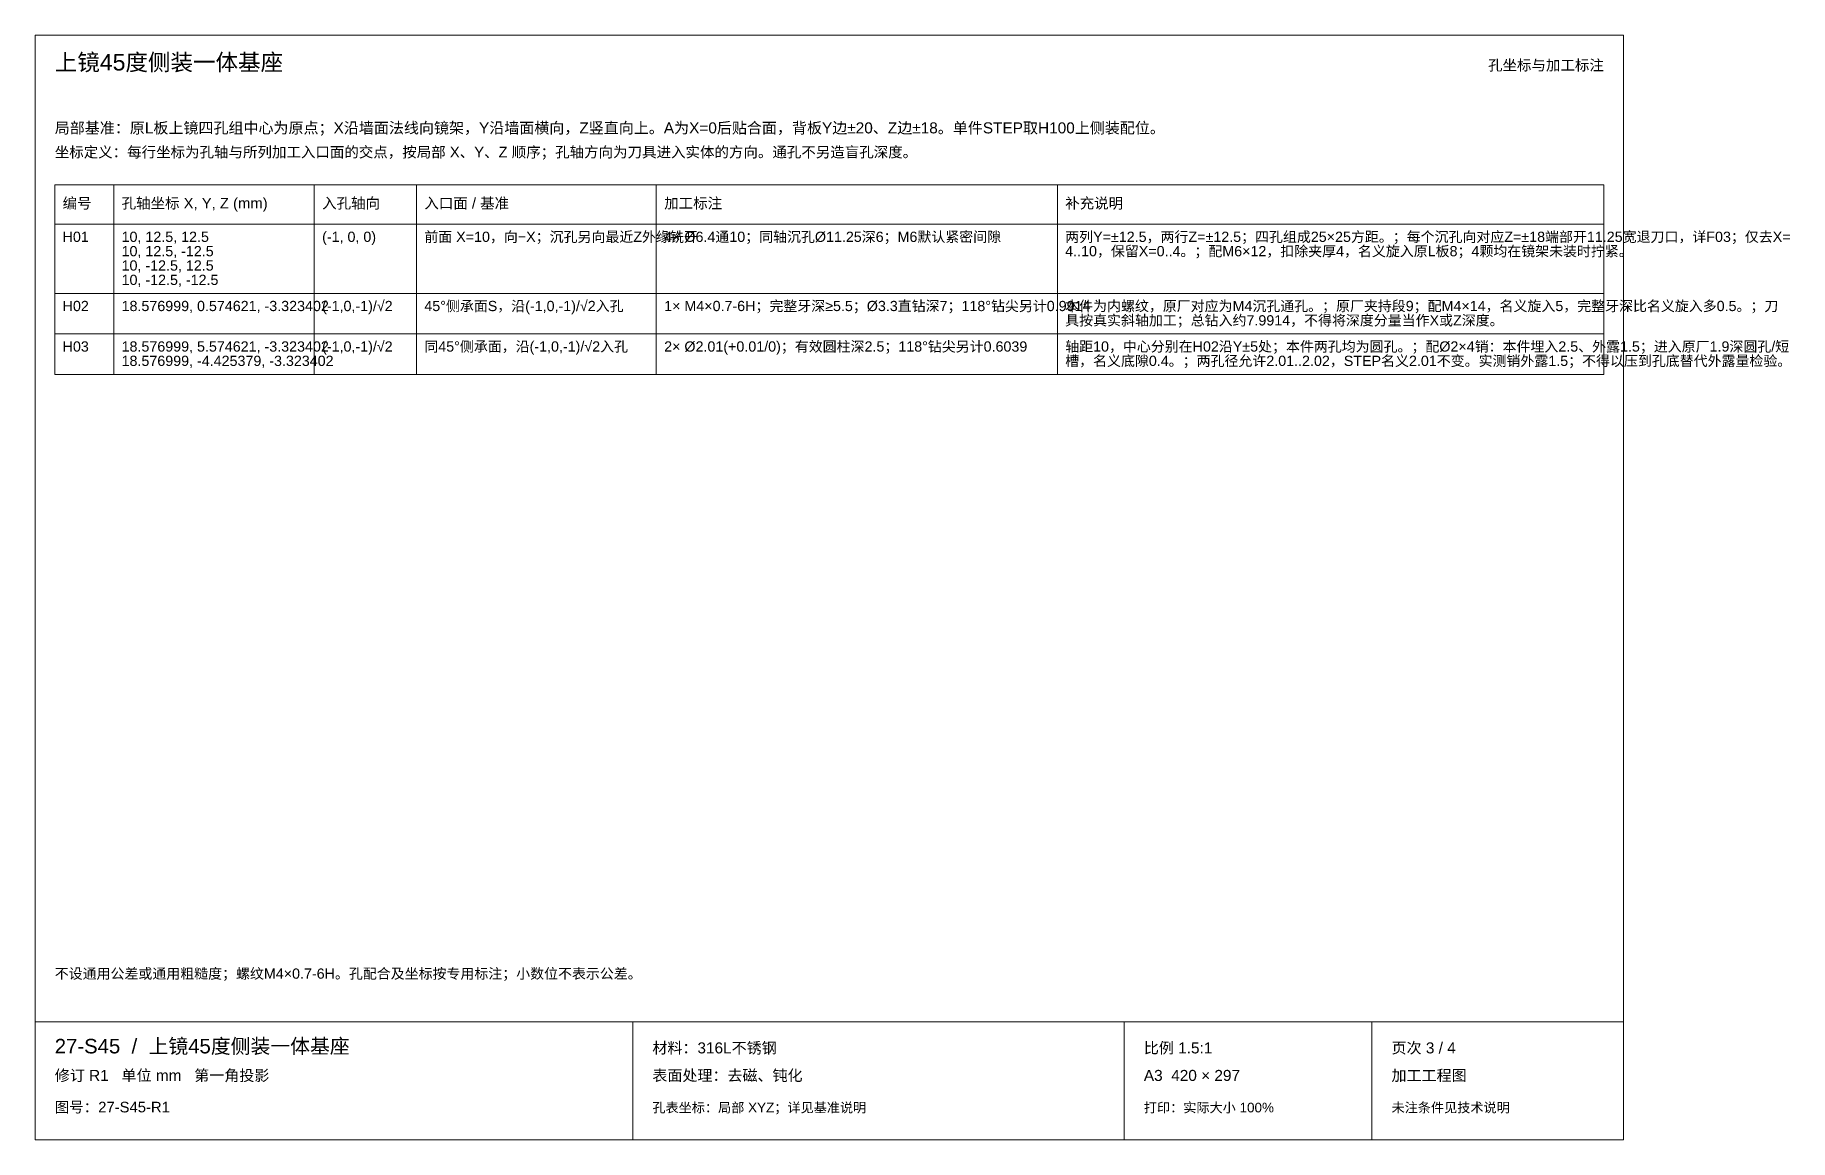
# Paper-space layout '03_PAGE' of a CAD drawing. Header units: millimetres. Extents: x 8 to 454, y 8 to 289.
import ezdxf
from ezdxf.enums import TextEntityAlignment as Align

# ---------------------------------------------------------------- set-up
doc = ezdxf.new("R2010")
doc.units = ezdxf.units.MM
doc.layers.add('ANNOTATIONS', color=7, linetype='CONTINUOUS', lineweight=18)
doc.styles.add('CJK', font='Arial Unicode.ttf')

psp = doc.layouts.new('03_PAGE')

# ---------------------------------------------------------------- linework, layer by layer
at = {"layer": 'ANNOTATIONS'}
for p, q in [((412, 289), (8, 289)), ((8, 289), (8, 8)), ((412, 8), (412, 289)), ((28, 250.9), (13, 250.9)), ((13, 250.9), (13, 240.9)), ((28, 240.9), (28, 250.9)), ((79, 250.9), (28, 250.9)), ((28, 250.9), (28, 240.9)), ((79, 240.9), (79, 250.9)), ((105, 250.9), (79, 250.9)), ((79, 250.9), (79, 240.9)), ((105, 240.9), (105, 250.9)), ((166, 250.9), (105, 250.9)), ((105, 250.9), (105, 240.9)), ((166, 240.9), (166, 250.9)), ((268, 250.9), (166, 250.9)), ((166, 250.9), (166, 240.9)), ((268, 240.9), (268, 250.9)), ((407, 250.9), (268, 250.9)), ((268, 250.9), (268, 240.9)), ((407, 240.9), (407, 250.9)), ((13, 240.9), (28, 240.9)), ((28, 240.9), (13, 240.9)), ((13, 240.9), (13, 223.3)), ((28, 240.9), (79, 240.9)), ((28, 223.3), (28, 240.9)), ((79, 240.9), (28, 240.9)), ((28, 240.9), (28, 223.3)), ((79, 240.9), (105, 240.9)), ((79, 223.3), (79, 240.9)), ((105, 240.9), (79, 240.9)), ((79, 240.9), (79, 223.3)), ((105, 240.9), (166, 240.9)), ((105, 223.3), (105, 240.9)), ((166, 240.9), (105, 240.9)), ((105, 240.9), (105, 223.3)), ((166, 240.9), (268, 240.9)), ((166, 223.3), (166, 240.9)), ((268, 240.9), (166, 240.9)), ((166, 240.9), (166, 223.3)), ((268, 240.9), (407, 240.9)), ((268, 223.3), (268, 240.9)), ((407, 240.9), (268, 240.9)), ((268, 240.9), (268, 223.3)), ((407, 223.3), (407, 240.9)), ((13, 223.3), (28, 223.3)), ((28, 223.3), (13, 223.3)), ((13, 223.3), (13, 213)), ((28, 223.3), (79, 223.3)), ((28, 213), (28, 223.3)), ((79, 223.3), (28, 223.3)), ((28, 223.3), (28, 213)), ((79, 223.3), (105, 223.3)), ((79, 213), (79, 223.3)), ((105, 223.3), (79, 223.3)), ((79, 223.3), (79, 213)), ((105, 223.3), (166, 223.3)), ((105, 213), (105, 223.3)), ((166, 223.3), (105, 223.3)), ((105, 223.3), (105, 213)), ((166, 223.3), (268, 223.3)), ((166, 213), (166, 223.3)), ((268, 223.3), (166, 223.3)), ((166, 223.3), (166, 213)), ((268, 223.3), (407, 223.3)), ((268, 213), (268, 223.3)), ((407, 223.3), (268, 223.3)), ((268, 223.3), (268, 213)), ((407, 213), (407, 223.3)), ((13, 213), (28, 213)), ((28, 213), (13, 213)), ((13, 213), (13, 202.7)), ((28, 213), (79, 213)), ((28, 202.7), (28, 213)), ((79, 213), (28, 213)), ((28, 213), (28, 202.7)), ((79, 213), (105, 213)), ((79, 202.7), (79, 213)), ((105, 213), (79, 213)), ((79, 213), (79, 202.7)), ((105, 213), (166, 213)), ((105, 202.7), (105, 213)), ((166, 213), (105, 213)), ((105, 213), (105, 202.7)), ((166, 213), (268, 213)), ((166, 202.7), (166, 213)), ((268, 213), (166, 213)), ((166, 213), (166, 202.7)), ((268, 213), (407, 213)), ((268, 202.7), (268, 213)), ((407, 213), (268, 213)), ((268, 213), (268, 202.7)), ((407, 202.7), (407, 213)), ((13, 202.7), (28, 202.7)), ((28, 202.7), (79, 202.7)), ((79, 202.7), (105, 202.7)), ((105, 202.7), (166, 202.7)), ((166, 202.7), (268, 202.7)), ((268, 202.7), (407, 202.7)), ((8, 38), (412, 38)), ((160, 8), (160, 38)), ((285, 8), (285, 38)), ((348, 8), (348, 38)), ((8, 8), (412, 8))]:
    psp.add_line(p, q, dxfattribs=at)

# ---------------------------------------------------------------- texts
at = {"layer": 'ANNOTATIONS', "style": 'CJK'}
for s, height, p in [('上镜45度侧装一体基座', 4.2, (13, 280)), ('局部基准：原L板上镜四孔组中心为原点；X沿墙面法线向镜架，Y沿墙面横向，Z竖直向上。A为X=0后贴合面，背板Y边±20、Z边±18。单件STEP取H100上侧装配位。', 2.8, (13, 264)), ('坐标定义：每行坐标为孔轴与所列加工入口面的交点，按局部 X、Y、Z 顺序；孔轴方向为刀具进入实体的方向。通孔不另造盲孔深度。', 2.7, (13, 257.9)), ('编号', 2.7, (15, 244.9)), ('孔轴坐标 X, Y, Z (mm)', 2.7, (30, 244.9)), ('入孔轴向', 2.7, (81, 244.9)), ('入口面 / 基准', 2.7, (107, 244.9)), ('加工标注', 2.7, (168, 244.9)), ('补充说明', 2.7, (270, 244.9)), ('H01', 2.6, (15, 236.4)), ('10, 12.5, 12.5', 2.6, (30, 236.4)), ('(-1, 0, 0)', 2.6, (81, 236.4)), ('前面 X=10，向−X；沉孔另向最近Z外缘铣开', 2.6, (107, 236.4)), ('4× Ø6.4通10；同轴沉孔Ø11.25深6；M6默认紧密间隙', 2.6, (168, 236.4)), ('两列Y=±12.5，两行Z=±12.5；四孔组成25×25方距。；每个沉孔向对应Z=±18端部开11.25宽退刀口，详F03；仅去X=', 2.6, (270, 236.4)), ('10, 12.5, -12.5', 2.6, (30, 232.75)), ('4..10，保留X=0..4。；配M6×12，扣除夹厚4，名义旋入原L板8；4颗均在镜架未装时拧紧。', 2.6, (270, 232.75)), ('10, -12.5, 12.5', 2.6, (30, 229.1)), ('10, -12.5, -12.5', 2.6, (30, 225.45)), ('H02', 2.6, (15, 218.8)), ('18.576999, 0.574621, -3.323402', 2.6, (30, 218.8)), ('(-1,0,-1)/√2', 2.6, (81, 218.8)), ('45°侧承面S，沿(-1,0,-1)/√2入孔', 2.6, (107, 218.8)), ('1× M4×0.7-6H；完整牙深≥5.5；Ø3.3直钻深7；118°钻尖另计0.9914', 2.6, (168, 218.8)), ('本件为内螺纹，原厂对应为M4沉孔通孔。；原厂夹持段9；配M4×14，名义旋入5，完整牙深比名义旋入多0.5。；刀', 2.6, (270, 218.8)), ('具按真实斜轴加工；总钻入约7.9914，不得将深度分量当作X或Z深度。', 2.6, (270, 215.15)), ('H03', 2.6, (15, 208.5)), ('18.576999, 5.574621, -3.323402', 2.6, (30, 208.5)), ('(-1,0,-1)/√2', 2.6, (81, 208.5)), ('同45°侧承面，沿(-1,0,-1)/√2入孔', 2.6, (107, 208.5)), ('2× Ø2.01(+0.01/0)；有效圆柱深2.5；118°钻尖另计0.6039', 2.6, (168, 208.5)), ('轴距10，中心分别在H02沿Y±5处；本件两孔均为圆孔。；配Ø2×4销：本件埋入2.5、外露1.5；进入原厂1.9深圆孔/短', 2.6, (270, 208.5)), ('18.576999, -4.425379, -3.323402', 2.6, (30, 204.85)), ('槽，名义底隙0.4。；两孔径允许2.01..2.02，STEP名义2.01不变。实测销外露1.5；不得以压到孔底替代外露量检验。', 2.6, (270, 204.85)), ('不设通用公差或通用粗糙度；螺纹M4×0.7-6H。孔配合及坐标按专用标注；小数位不表示公差。', 2.6, (13, 49)), ('27-S45  /  上镜45度侧装一体基座', 3.7, (13, 30)), ('材料：316L不锈钢', 2.8, (165, 30)), ('比例 1.5:1', 2.8, (290, 30)), ('页次 3 / 4', 2.8, (353, 30)), ('修订 R1   单位 mm   第一角投影', 2.8, (13, 23)), ('表面处理：去磁、钝化', 2.8, (165, 23)), ('A3  420 × 297', 2.8, (290, 23)), ('加工工程图', 2.8, (353, 23)), ('图号：27-S45-R1', 2.7, (13, 15)), ('孔表坐标：局部 XYZ；详见基准说明', 2.45, (165, 15)), ('打印：实际大小 100%', 2.45, (290, 15)), ('未注条件见技术说明', 2.45, (353, 15))]:
    psp.add_text(s, height=height, dxfattribs=at).set_placement(p)
psp.add_text('孔坐标与加工标注', height=2.7, dxfattribs=at).set_placement((407, 280), align=Align.RIGHT)

doc.saveas('drawing.dxf')
